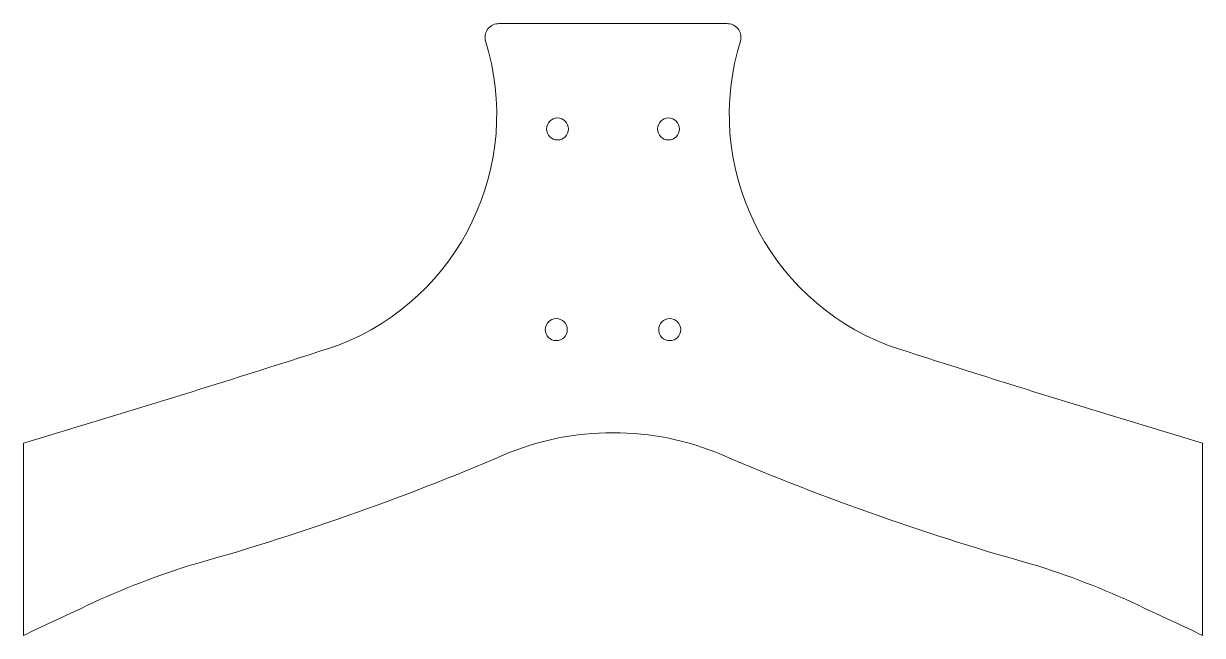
# Model space of a CAD drawing. Header units: inches. Extents: x 6.4 to 53.4, y 3.4 to 27.8.
import ezdxf

# ---------------------------------------------------------------- set-up
doc = ezdxf.new("R2010")
doc.units = ezdxf.units.IN
doc.header["$MEASUREMENT"] = 0

msp = doc.modelspace()

# ---------------------------------------------------------------- linework, layer by layer
at = {"color": 7, "linetype": 'Continuous', "lineweight": 15}
for p, q in [((34.47, 27.846), (25.37, 27.846)), ((6.42, 3.445), (6.42, 11.118)), ((53.42, 11.118), (53.42, 3.445))]:
    msp.add_line(p, q, dxfattribs=at)
for centre in [(27.707, 23.642), (32.133, 23.642), (27.658, 15.64), (32.182, 15.64)]:
    msp.add_circle(centre, 0.438, dxfattribs=at)
for centre, radius, start, end in [((25.37, 27.294), 0.551, 90, 190.6317), ((34.47, 27.294), 0.551, 349.3683, 90), ((15.411, 24.226), 9.873, 291.1421, 17.4848), ((44.429, 24.226), 9.873, 162.5152, 248.8579), ((-140.557, 506.349), 516.581, 286.53012, 287.988), ((200.397, 506.349), 516.581, 252.012, 253.46988), ((29.9, 0.503), 11.026, 89.8967, 113.1445), ((29.94, 0.503), 11.026, 66.8555, 90.1033), ((-14.315, 103.941), 101.465, 285.60435, 293.14453), ((74.155, 103.941), 101.465, 246.85547, 254.39565), ((22.802, -24.763), 32.498, 107.5945, 115.6941), ((37.038, -24.763), 32.498, 64.3059, 72.4055), ((52.672, -91.958), 106.023, 114.49614, 115.86484), ((7.167, -91.958), 106.023, 64.13516, 65.50386)]:
    msp.add_arc(centre, radius, start, end, dxfattribs=at)

doc.saveas('drawing.dxf')
